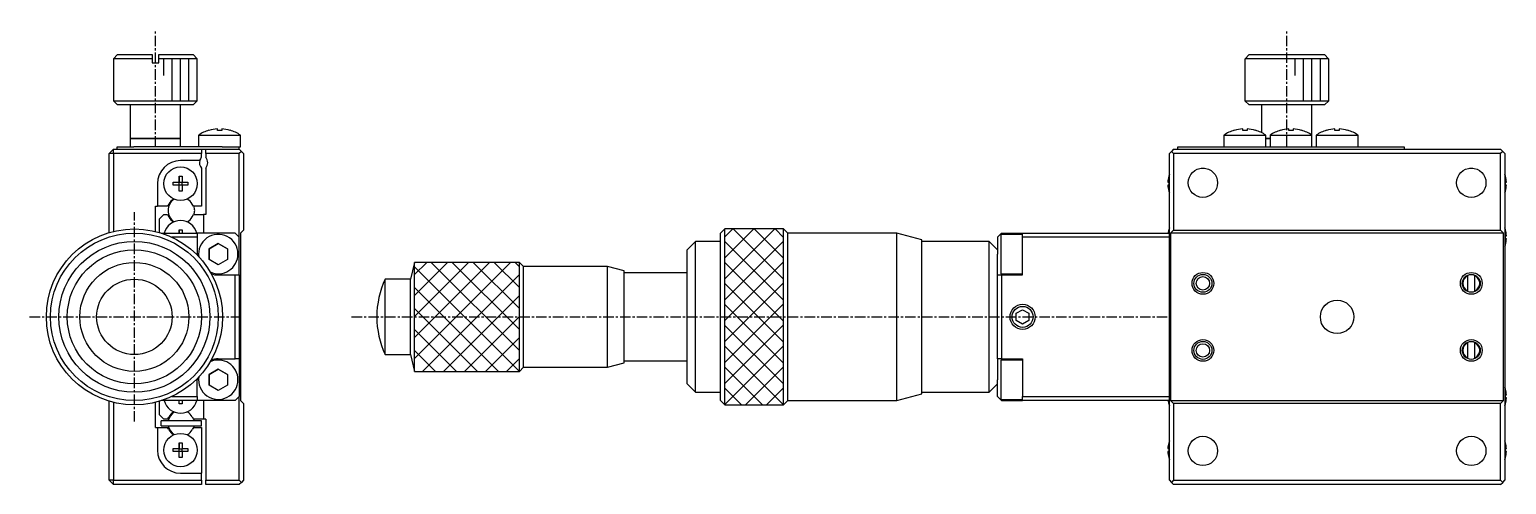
# Model space of a CAD drawing. Extents: x 431 to 795, y 271 to 454.
# Drawn here: x 619.3 to 795.4, y 351.8 to 406.1 of the extents above; entities that cross this region are included whole.
import ezdxf

# ---------------------------------------------------------------- set-up
doc = ezdxf.new("R2010")
doc.units = 0
doc.linetypes.add('CENTER', pattern=[2, 1.25, -0.25, 0.25, -0.25])
doc.layers.get('0').update_dxf_attribs({"linetype": 'CONTINUOUS'})
doc.layers.add('CENTER', color=1, linetype='CENTER')

msp = doc.modelspace()

# ---------------------------------------------------------------- linework, layer by layer
at = {"color": 7, "linetype": 'CONTINUOUS'}
for p, q in [((629.84, 403.11), (629.34, 402.61)), ((629.34, 402.61), (629.34, 397.61)), ((633.94, 402.61), (629.34, 402.61)), ((629.84, 403.11), (633.94, 403.11)), ((633.94, 403.11), (633.94, 402.61)), ((633.94, 402.61), (633.94, 402.11)), ((633.94, 402.11), (634.74, 402.11)), ((634.74, 402.61), (634.74, 403.11)), ((634.74, 403.11), (638.84, 403.11)), ((634.74, 402.11), (634.74, 402.61)), ((639.34, 402.61), (634.74, 402.61)), ((639.34, 402.61), (638.84, 403.11)), ((639.34, 397.61), (639.34, 402.61)), ((764.24, 402.11), (764.24, 397.61)), ((764.24, 402.11), (764.26, 402.11)), ((764.26, 402.61), (764.76, 403.11)), ((774.23, 402.61), (764.26, 402.61)), ((764.26, 402.11), (764.26, 402.61)), ((764.76, 403.11), (773.72, 403.11)), ((773.72, 403.11), (774.23, 402.61)), ((774.23, 402.61), (774.23, 402.11)), ((774.23, 402.11), (774.24, 402.11)), ((774.24, 397.61), (774.24, 402.11)), ((629.34, 397.61), (629.84, 397.11)), ((629.34, 397.61), (639.34, 397.61)), ((638.84, 397.11), (629.84, 397.11)), ((631.34, 397.11), (631.34, 393.11)), ((637.34, 393.11), (637.34, 397.11)), ((638.84, 397.11), (639.34, 397.61)), ((764.24, 397.61), (764.74, 397.11)), ((764.24, 397.61), (774.24, 397.61)), ((773.74, 397.11), (764.74, 397.11)), ((766.24, 397.11), (766.24, 393.79)), ((772.24, 393.5), (772.24, 397.11)), ((773.74, 397.11), (774.24, 397.61)), ((631.34, 393.11), (631.34, 392.11)), ((637.34, 393.11), (631.34, 393.11)), ((631.34, 393.11), (637.34, 393.11)), ((637.34, 392.11), (637.34, 393.11)), ((639.49, 393.5), (639.49, 392.11)), ((639.49, 393.5), (644.49, 393.5)), ((640.73, 394.07), (640.72, 394.08)), ((641.73, 394.07), (641.73, 394.24)), ((642.25, 394.07), (641.73, 394.07)), ((642.25, 394.24), (642.25, 394.07)), ((643.25, 394.08), (643.25, 394.07)), ((644.49, 392.11), (644.49, 393.5)), ((761.74, 393.5), (761.74, 392.11)), ((761.74, 393.5), (764.24, 393.5)), ((762.98, 394.07), (762.98, 394.08)), ((763.98, 394.07), (763.98, 394.24)), ((764.5, 394.07), (763.98, 394.07)), ((764.24, 393.5), (766.74, 393.5)), ((764.5, 394.24), (764.5, 394.07)), ((765.5, 394.08), (765.5, 394.07)), ((766.74, 392.11), (766.74, 393.5)), ((767.24, 393.11), (766.74, 393.11)), ((766.74, 393.11), (767.24, 393.11)), ((767.24, 393.5), (767.24, 392.11)), ((767.24, 393.5), (769.74, 393.5)), ((768.48, 394.07), (768.48, 394.08)), ((769.48, 394.07), (769.48, 394.24)), ((770, 394.07), (769.48, 394.07)), ((769.74, 393.5), (772.24, 393.5)), ((770, 394.24), (770, 394.07)), ((771, 394.08), (771, 394.07)), ((772.24, 392.11), (772.24, 393.5)), ((772.74, 393.5), (772.74, 392.11)), ((772.74, 393.5), (775.24, 393.5)), ((773.98, 394.07), (773.98, 394.08)), ((774.98, 394.07), (774.98, 394.24)), ((775.5, 394.07), (774.98, 394.07)), ((775.24, 393.5), (777.74, 393.5)), ((775.5, 394.24), (775.5, 394.07)), ((776.5, 394.08), (776.5, 394.07)), ((777.74, 392.11), (777.74, 393.5)), ((629.34, 391.81), (628.84, 391.31)), ((628.84, 381.87), (628.84, 391.31)), ((629.34, 391.31), (628.84, 391.31)), ((629.34, 391.81), (639.84, 391.81)), ((629.34, 391.31), (629.34, 391.81)), ((629.34, 391.31), (629.34, 382)), ((639.84, 391.31), (629.34, 391.31)), ((629.79, 392.11), (631.79, 392.11)), ((629.79, 391.81), (629.79, 392.11)), ((640.91, 392.11), (631.79, 392.11)), ((639.84, 391.81), (639.84, 391.31)), ((639.84, 391.81), (640.34, 391.81)), ((639.84, 390.87), (639.84, 391.31)), ((640.34, 391.31), (640.34, 391.81)), ((640.34, 391.81), (644.34, 391.81)), ((644.34, 391.31), (640.34, 391.31)), ((640.34, 391.31), (640.34, 390.87)), ((642.29, 392.11), (640.91, 392.11)), ((642.29, 392.11), (644.29, 392.11)), ((644.29, 392.11), (644.29, 391.81)), ((644.29, 392.11), (644.49, 392.11)), ((644.34, 391.81), (644.59, 391.56)), ((644.59, 391.56), (644.34, 391.31)), ((644.34, 381.31), (644.34, 391.31)), ((644.59, 391.56), (644.84, 391.31)), ((644.84, 391.31), (644.84, 382.16)), ((755.49, 391.56), (755.24, 391.31)), ((755.24, 381.31), (755.24, 391.31)), ((755.74, 391.81), (755.49, 391.56)), ((755.49, 391.56), (755.74, 391.31)), ((755.74, 391.81), (794.74, 391.81)), ((755.74, 391.31), (755.74, 382.16)), ((794.74, 391.31), (755.74, 391.31)), ((756.24, 392.11), (783.24, 392.11)), ((756.24, 391.81), (756.24, 392.11)), ((783.24, 392.11), (783.24, 391.81)), ((794.99, 391.56), (794.74, 391.81)), ((794.99, 391.56), (794.74, 391.31)), ((794.74, 382.16), (794.74, 391.31)), ((795.24, 391.31), (794.99, 391.56)), ((795.24, 391.31), (795.24, 352.31)), ((639.62, 390.46), (637.34, 390.46)), ((639.84, 389.54), (639.84, 385.01)), ((640.34, 389.54), (640.34, 384.01)), ((759.04, 389.54), (759.44, 389.54)), ((791.04, 389.54), (791.44, 389.54)), ((634.59, 387.71), (634.59, 385.01)), ((636.45, 387.89), (637.16, 387.89)), ((636.45, 387.53), (636.45, 387.89)), ((637.16, 387.53), (636.45, 387.53)), ((637.16, 388.59), (637.16, 387.89)), ((637.16, 387.89), (637.16, 388.59)), ((637.16, 388.59), (637.52, 388.59)), ((637.17, 387.88), (637.16, 387.89)), ((637.17, 387.54), (637.16, 387.53)), ((637.16, 386.82), (637.16, 387.53)), ((637.16, 386.82), (637.16, 387.53)), ((637.17, 387.54), (637.17, 387.88)), ((637.17, 387.88), (637.51, 387.88)), ((637.51, 387.54), (637.17, 387.54)), ((637.51, 387.88), (637.52, 387.89)), ((637.51, 387.88), (637.51, 387.54)), ((637.51, 387.54), (637.52, 387.53)), ((637.52, 388.59), (637.52, 387.89)), ((637.52, 387.89), (638.22, 387.89)), ((638.22, 387.53), (637.52, 387.53)), ((637.52, 387.53), (637.52, 386.82)), ((638.22, 387.89), (638.22, 387.53)), ((755.05, 387.89), (755.17, 387.89)), ((755.17, 387.53), (755.05, 387.53)), ((755.17, 388.59), (755.17, 388.59)), ((755.17, 387.89), (755.17, 387.53)), ((795.31, 388.59), (795.32, 388.59)), ((795.31, 387.53), (795.31, 387.89)), ((795.31, 387.89), (795.43, 387.89)), ((795.43, 387.53), (795.31, 387.53)), ((637.52, 386.82), (637.16, 386.82)), ((755.17, 386.82), (755.17, 386.82)), ((795.32, 386.82), (795.31, 386.82)), ((634.34, 382), (634.34, 385.01)), ((634.34, 385.01), (634.59, 385.01)), ((635.79, 385.01), (634.59, 385.01)), ((635.34, 384.01), (634.84, 383.51)), ((635.34, 384.01), (635.79, 384.01)), ((635.94, 385.27), (635.79, 385.01)), ((635.79, 384.01), (635.94, 383.75)), ((638.89, 385.01), (638.74, 385.27)), ((638.74, 383.75), (638.89, 384.01)), ((639.84, 385.01), (638.89, 385.01)), ((638.89, 384.01), (640.09, 384.01)), ((640.34, 384.01), (640.09, 384.01)), ((640.09, 384.01), (640.09, 381.81)), ((634.84, 381.87), (634.84, 383.51)), ((637.16, 382.19), (637.16, 381.81)), ((637.16, 381.81), (637.16, 382.19)), ((637.16, 382.19), (637.52, 382.19)), ((637.52, 382.19), (637.52, 381.77)), ((644.49, 381.81), (644.84, 382.16)), ((702.24, 382.31), (701.74, 381.81)), ((709.24, 382.31), (702.24, 382.31)), ((702.24, 371.81), (702.24, 382.31)), ((709.74, 381.81), (709.24, 382.31)), ((709.24, 371.81), (709.24, 382.31)), ((755.17, 382.19), (755.17, 382.19)), ((755.39, 381.81), (755.74, 382.16)), ((755.74, 382.16), (794.74, 382.16)), ((794.74, 382.16), (795.09, 381.81)), ((795.31, 382.19), (795.32, 382.19)), ((635.04, 381.81), (639.34, 381.81)), ((639.34, 381.31), (636.31, 381.31)), ((643.84, 381.81), (639.34, 381.81)), ((639.34, 381.81), (639.34, 381.31)), ((639.34, 381.31), (639.34, 379.31)), ((641.84, 380.58), (640.74, 379.94)), ((640.74, 379.94), (641.84, 380.58)), ((642.94, 379.94), (641.84, 380.58)), ((641.84, 380.58), (642.94, 379.94)), ((644.34, 381.31), (643.84, 381.81)), ((644.34, 376.81), (644.34, 381.31)), ((644.49, 381.81), (644.49, 361.81)), ((698.74, 380.81), (697.74, 379.81)), ((701.74, 380.81), (698.74, 380.81)), ((698.74, 371.81), (698.74, 380.81)), ((701.74, 371.81), (701.74, 381.81)), ((722.74, 381.81), (709.74, 381.81)), ((709.74, 371.81), (709.74, 381.81)), ((725.74, 381.01), (722.74, 381.81)), ((722.74, 371.81), (722.74, 381.81)), ((725.74, 371.81), (725.74, 381.01)), ((733.74, 380.81), (725.74, 380.81)), ((734.74, 379.81), (733.74, 380.81)), ((733.74, 371.81), (733.74, 380.81)), ((735.24, 381.81), (734.74, 381.31)), ((734.74, 381.31), (734.74, 379.31)), ((737.74, 381.66), (735.14, 381.66)), ((735.14, 381.66), (735.14, 379.31)), ((735.24, 381.81), (737.74, 381.81)), ((737.74, 381.81), (755.24, 381.81)), ((737.74, 381.31), (737.74, 381.81)), ((755.24, 381.31), (737.74, 381.31)), ((737.74, 376.81), (737.74, 381.31)), ((755.24, 362.31), (755.24, 381.31)), ((755.24, 362.31), (755.24, 381.31)), ((755.39, 381.81), (755.39, 361.81)), ((795.09, 381.81), (755.39, 381.81)), ((795.09, 361.81), (795.09, 381.81)), ((795.31, 381.13), (795.31, 381.49)), ((795.31, 381.49), (795.43, 381.49)), ((795.43, 381.13), (795.31, 381.13)), ((795.32, 380.42), (795.31, 380.42)), ((640.74, 379.94), (640.74, 378.67)), ((640.74, 378.67), (640.74, 379.94)), ((641.84, 378.04), (640.74, 378.67)), ((642.94, 378.67), (641.84, 378.04)), ((642.94, 379.94), (642.94, 378.67)), ((697.74, 371.81), (697.74, 379.81)), ((734.74, 376.81), (734.74, 379.31)), ((735.14, 379.31), (735.14, 376.96)), ((665.24, 378.31), (664.74, 376.31)), ((677.74, 378.31), (665.24, 378.31)), ((665.24, 371.81), (665.24, 378.31)), ((678.24, 377.81), (677.74, 378.31)), ((677.74, 371.81), (677.74, 378.31)), ((688.24, 377.81), (678.24, 377.81)), ((678.24, 371.81), (678.24, 377.81)), ((690.24, 377.31), (688.24, 377.81)), ((688.24, 371.81), (688.24, 377.81)), ((690.24, 371.81), (690.24, 377.31)), ((697.74, 377.06), (690.24, 377.06)), ((735.14, 376.96), (737.74, 376.96)), ((641.84, 376.81), (643.84, 376.81)), ((643.84, 376.81), (644.34, 376.81)), ((643.84, 366.81), (643.84, 376.81)), ((644.34, 376.81), (644.34, 366.81)), ((664.74, 376.31), (661.75, 376.31)), ((661.75, 371.81), (661.75, 376.31)), ((664.74, 371.81), (664.74, 376.31)), ((734.74, 376.81), (735.24, 376.81)), ((734.74, 366.81), (734.74, 376.81)), ((735.24, 376.81), (737.74, 376.81)), ((735.24, 376.81), (735.24, 366.81)), ((790.84, 376.8), (790.84, 376.72)), ((790.84, 374.89), (790.84, 376.72)), ((791.64, 376.72), (791.64, 376.8)), ((791.64, 376.72), (791.64, 374.89)), ((790.84, 374.89), (790.84, 374.81)), ((791.64, 374.81), (791.64, 374.89)), ((661.75, 367.31), (661.75, 371.81)), ((664.74, 367.31), (664.74, 371.81)), ((665.24, 365.31), (665.24, 371.81)), ((677.74, 365.31), (677.74, 371.81)), ((678.24, 365.81), (678.24, 371.81)), ((688.24, 365.81), (688.24, 371.81)), ((690.24, 366.31), (690.24, 371.81)), ((697.74, 363.81), (697.74, 371.81)), ((698.74, 362.81), (698.74, 371.81)), ((701.74, 361.81), (701.74, 371.81)), ((702.24, 361.31), (702.24, 371.81)), ((709.24, 361.31), (709.24, 371.81)), ((709.74, 361.81), (709.74, 371.81)), ((722.74, 361.81), (722.74, 371.81)), ((725.74, 362.61), (725.74, 371.81)), ((733.74, 362.81), (733.74, 371.81)), ((736.99, 372.24), (737.74, 372.67)), ((736.99, 371.37), (736.99, 372.24)), ((737.74, 372.67), (738.49, 372.24)), ((738.49, 372.24), (738.49, 371.37)), ((737.74, 370.94), (736.99, 371.37)), ((738.49, 371.37), (737.74, 370.94)), ((790.84, 368.8), (790.84, 368.72)), ((790.84, 366.89), (790.84, 368.72)), ((791.64, 368.72), (791.64, 368.8)), ((791.64, 368.72), (791.64, 366.89)), ((641.84, 366.81), (643.84, 366.81)), ((644.34, 366.81), (643.84, 366.81)), ((644.34, 366.81), (644.34, 362.31)), ((661.75, 367.31), (664.74, 367.31)), ((664.74, 367.31), (665.24, 365.31)), ((688.24, 365.81), (690.24, 366.31)), ((690.24, 366.56), (697.74, 366.56)), ((734.74, 366.81), (734.74, 364.31)), ((735.24, 366.81), (734.74, 366.81)), ((737.74, 366.66), (735.14, 366.66)), ((735.14, 366.66), (735.14, 364.31)), ((735.24, 366.81), (737.74, 366.81)), ((737.74, 366.81), (737.74, 362.31)), ((790.84, 366.89), (790.84, 366.81)), ((791.64, 366.81), (791.64, 366.89)), ((641.84, 365.58), (640.74, 364.94)), ((640.74, 364.94), (641.84, 365.58)), ((640.74, 364.94), (640.74, 363.67)), ((640.74, 363.67), (640.74, 364.94)), ((642.94, 364.94), (641.84, 365.58)), ((641.84, 365.58), (642.94, 364.94)), ((642.94, 364.94), (642.94, 363.67)), ((665.24, 365.31), (677.74, 365.31)), ((677.74, 365.31), (678.24, 365.81)), ((678.24, 365.81), (688.24, 365.81)), ((639.34, 362.31), (639.34, 364.31)), ((641.84, 363.04), (640.74, 363.67)), ((642.94, 363.67), (641.84, 363.04)), ((697.74, 363.81), (698.74, 362.81)), ((698.74, 362.81), (701.74, 362.81)), ((725.74, 362.81), (733.74, 362.81)), ((733.74, 362.81), (734.74, 363.81)), ((734.74, 362.31), (734.74, 364.31)), ((735.14, 364.31), (735.14, 361.96)), ((795.31, 363.19), (795.32, 363.19)), ((628.84, 352.31), (628.84, 361.74)), ((629.34, 361.61), (629.34, 352.31)), ((634.34, 358.61), (634.34, 361.61)), ((634.84, 360.11), (634.84, 361.74)), ((639.34, 361.81), (635.04, 361.81)), ((636.31, 362.31), (639.34, 362.31)), ((637.16, 361.42), (637.16, 361.81)), ((637.16, 361.42), (637.16, 361.81)), ((637.52, 361.42), (637.16, 361.42)), ((637.52, 361.84), (637.52, 361.42)), ((639.34, 362.31), (639.34, 361.81)), ((643.84, 361.81), (639.34, 361.81)), ((640.09, 361.81), (640.09, 359.61)), ((643.84, 361.81), (644.34, 362.31)), ((644.34, 352.31), (644.34, 362.31)), ((644.84, 361.46), (644.49, 361.81)), ((644.84, 361.46), (644.84, 352.31)), ((701.74, 361.81), (702.24, 361.31)), ((702.24, 361.31), (709.24, 361.31)), ((709.24, 361.31), (709.74, 361.81)), ((709.74, 361.81), (722.74, 361.81)), ((722.74, 361.81), (725.74, 362.61)), ((734.74, 362.31), (735.24, 361.81)), ((735.14, 361.96), (737.74, 361.96)), ((735.24, 361.81), (737.74, 361.81)), ((737.74, 361.81), (737.74, 362.31)), ((737.74, 362.31), (755.24, 362.31)), ((755.24, 361.81), (737.74, 361.81)), ((755.17, 361.42), (755.17, 361.42)), ((755.24, 352.31), (755.24, 362.31)), ((755.39, 361.81), (795.09, 361.81)), ((755.74, 361.46), (755.39, 361.81)), ((794.74, 361.46), (755.74, 361.46)), ((755.74, 361.46), (755.74, 352.31)), ((795.09, 361.81), (794.74, 361.46)), ((794.74, 352.31), (794.74, 361.46)), ((795.31, 362.13), (795.31, 362.49)), ((795.31, 362.49), (795.43, 362.49)), ((795.43, 362.13), (795.31, 362.13)), ((795.32, 361.42), (795.31, 361.42)), ((634.84, 360.11), (635.34, 359.61)), ((639.84, 359.41), (635.04, 359.41)), ((635.04, 358.81), (635.04, 359.41)), ((635.79, 359.61), (635.34, 359.61)), ((635.79, 359.61), (635.94, 359.87)), ((638.74, 359.87), (638.89, 359.61)), ((640.09, 359.61), (638.89, 359.61)), ((639.84, 358.81), (639.84, 359.41)), ((640.34, 359.61), (640.09, 359.61)), ((640.34, 359.61), (640.34, 352.31)), ((634.34, 358.61), (634.59, 358.61)), ((634.59, 358.61), (635.79, 358.61)), ((634.59, 358.61), (634.59, 355.91)), ((635.04, 358.81), (639.84, 358.81)), ((635.94, 358.35), (635.79, 358.61)), ((638.89, 358.61), (638.74, 358.35)), ((638.89, 358.61), (639.84, 358.61)), ((639.84, 358.61), (639.84, 353.16)), ((636.45, 356.09), (637.16, 356.09)), ((636.45, 355.73), (636.45, 356.09)), ((637.16, 355.73), (636.45, 355.73)), ((637.16, 356.79), (637.16, 356.09)), ((637.16, 356.09), (637.16, 356.79)), ((637.16, 356.79), (637.52, 356.79)), ((637.17, 356.08), (637.16, 356.09)), ((637.17, 355.74), (637.16, 355.73)), ((637.16, 355.02), (637.16, 355.73)), ((637.16, 355.02), (637.16, 355.73)), ((637.17, 355.74), (637.17, 356.08)), ((637.17, 356.08), (637.51, 356.08)), ((637.51, 355.74), (637.17, 355.74)), ((637.51, 356.08), (637.52, 356.09)), ((637.51, 356.08), (637.51, 355.74)), ((637.51, 355.74), (637.52, 355.73)), ((637.52, 356.79), (637.52, 356.09)), ((637.52, 356.09), (638.22, 356.09)), ((638.22, 355.73), (637.52, 355.73)), ((637.52, 355.73), (637.52, 355.02)), ((638.22, 356.09), (638.22, 355.73)), ((755.05, 356.09), (755.17, 356.09)), ((755.17, 355.73), (755.05, 355.73)), ((755.17, 356.79), (755.17, 356.79)), ((755.17, 356.09), (755.17, 355.73)), ((795.31, 356.79), (795.32, 356.79)), ((795.31, 355.73), (795.31, 356.09)), ((795.31, 356.09), (795.43, 356.09)), ((795.43, 355.73), (795.31, 355.73)), ((637.52, 355.02), (637.16, 355.02)), ((755.17, 355.02), (755.17, 355.02)), ((795.32, 355.02), (795.31, 355.02)), ((629.34, 351.81), (628.84, 352.31)), ((629.34, 352.31), (628.84, 352.31)), ((629.34, 351.81), (629.34, 352.31)), ((629.34, 352.31), (639.84, 352.31)), ((637.34, 353.16), (639.84, 353.16)), ((639.84, 352.31), (639.84, 353.16)), ((639.84, 352.31), (639.84, 351.81)), ((640.34, 351.81), (640.34, 352.31)), ((640.34, 352.31), (644.34, 352.31)), ((644.34, 352.31), (644.59, 352.06)), ((644.84, 352.31), (644.59, 352.06)), ((755.24, 352.31), (755.49, 352.06)), ((755.74, 352.31), (755.49, 352.06)), ((755.74, 352.31), (794.74, 352.31)), ((794.74, 352.31), (794.99, 352.06)), ((794.99, 352.06), (795.24, 352.31)), ((639.84, 351.81), (629.34, 351.81)), ((644.34, 351.81), (640.34, 351.81)), ((644.59, 352.06), (644.34, 351.81)), ((755.49, 352.06), (755.74, 351.81)), ((794.74, 351.81), (755.74, 351.81)), ((794.74, 351.81), (794.99, 352.06))]:
    msp.add_line(p, q, dxfattribs=at)
at = {"color": 3, "linetype": 'CONTINUOUS'}
for p, q in [((635.34, 400.61), (635.34, 402.61)), ((636.34, 397.61), (636.34, 402.61)), ((637.34, 397.61), (637.34, 402.61)), ((638.34, 397.61), (638.34, 402.61)), ((770.24, 400.61), (770.24, 402.61)), ((771.24, 397.61), (771.24, 402.61)), ((772.24, 397.61), (772.24, 402.61)), ((773.24, 397.61), (773.24, 402.61)), ((703.19, 382.31), (702.24, 381.36)), ((705.69, 382.31), (702.24, 378.86)), ((708.19, 382.31), (702.24, 376.36)), ((709.24, 376.3), (703.24, 382.31)), ((709.24, 378.8), (705.74, 382.31)), ((709.24, 381.3), (708.24, 382.31)), ((709.24, 380.86), (702.24, 373.86)), ((709.24, 373.8), (702.24, 380.8)), ((666.69, 378.31), (665.24, 376.86)), ((669.19, 378.31), (665.24, 374.36)), ((671.69, 378.31), (665.24, 371.86)), ((674.19, 378.31), (665.24, 369.36)), ((676.69, 378.31), (665.24, 366.86)), ((677.74, 365.31), (665.24, 377.8)), ((677.74, 376.86), (666.19, 365.31)), ((677.74, 367.8), (667.24, 378.31)), ((677.74, 370.3), (669.74, 378.31)), ((677.74, 372.8), (672.24, 378.31)), ((677.74, 375.3), (674.74, 378.31)), ((677.74, 377.8), (677.24, 378.31)), ((709.24, 378.36), (702.24, 371.36)), ((709.24, 371.3), (702.24, 378.3)), ((675.24, 365.31), (665.24, 375.3)), ((709.24, 375.86), (702.24, 368.86)), ((709.24, 368.8), (702.24, 375.8)), ((677.74, 374.36), (668.69, 365.31)), ((709.24, 373.36), (702.24, 366.36)), ((672.74, 365.31), (665.24, 372.8)), ((677.74, 371.86), (671.19, 365.31)), ((709.24, 366.3), (702.24, 373.3)), ((670.24, 365.31), (665.24, 370.3)), ((709.24, 370.86), (702.24, 363.86)), ((709.24, 363.8), (702.24, 370.8)), ((677.74, 369.36), (673.69, 365.31)), ((709.24, 368.36), (702.24, 361.36)), ((709.24, 361.31), (702.24, 368.3)), ((667.74, 365.31), (665.24, 367.8)), ((677.74, 366.86), (676.19, 365.31)), ((706.74, 361.31), (702.24, 365.8)), ((709.24, 365.86), (704.69, 361.31)), ((704.24, 361.31), (702.24, 363.3)), ((709.24, 363.36), (707.19, 361.31))]:
    msp.add_line(p, q, dxfattribs=at)
at = {"color": 7, "linetype": 'CONTINUOUS'}
for centre, radius in [((637.34, 387.71), 2), ((759.24, 387.81), 1.75), ((791.24, 387.81), 1.75), ((631.84, 371.81), 10.5), ((631.84, 371.81), 10), ((631.84, 371.81), 9), ((631.84, 371.81), 8), ((631.84, 371.81), 6.5), ((759.24, 375.81), 1.07), ((791.24, 375.81), 1.07), ((631.84, 371.81), 4.5), ((759.24, 375.81), 0.8), ((775.24, 371.81), 2), ((737.74, 371.81), 1.25), ((759.24, 367.81), 1.07), ((759.24, 367.81), 0.8), ((791.24, 367.81), 1.07), ((637.34, 355.91), 2), ((759.24, 355.81), 1.75), ((791.24, 355.81), 1.75)]:
    msp.add_circle(centre, radius, dxfattribs=at)
at = {"color": 3, "linetype": 'CONTINUOUS'}
for centre, radius in [((759.24, 375.81), 1.3), ((791.24, 375.81), 1.3), ((737.74, 371.81), 1.5), ((759.24, 367.81), 1.3), ((791.24, 367.81), 1.3)]:
    msp.add_circle(centre, radius, dxfattribs=at)
at = {"color": 7, "linetype": 'CONTINUOUS'}
for centre, radius, start, end in [((641.99, 389.76), 4.5, 106.2858, 123.749), ((641.99, 389.76), 4.49, 93.3178, 106.2694), ((641.99, 389.76), 4.49, 73.7306, 86.6822), ((641.99, 389.76), 4.5, 56.251, 73.7142), ((764.24, 389.76), 4.5, 106.2858, 123.749), ((764.24, 389.76), 4.49, 93.3178, 106.2694), ((764.24, 389.76), 4.49, 73.7306, 86.6822), ((764.24, 389.76), 4.5, 56.251, 73.7142), ((769.74, 389.76), 4.5, 106.2858, 123.749), ((769.74, 389.76), 4.49, 93.3178, 106.2694), ((769.74, 389.76), 4.49, 73.7306, 86.6822), ((769.74, 389.76), 4.5, 56.251, 73.7142), ((775.24, 389.76), 4.5, 106.2858, 123.749), ((775.24, 389.76), 4.49, 93.3178, 106.2694), ((775.24, 389.76), 4.49, 73.7306, 86.6822), ((775.24, 389.76), 4.5, 56.251, 73.7142), ((637.34, 387.71), 2.75, 90, 180), ((640.59, 390.21), 1, 165.5225, 221.4096), ((640.59, 390.21), 1, 138.5904, 165.5225), ((639.59, 390.21), 1, 318.5904, 41.4096), ((758.24, 387.71), 3.19, 163.8933, 176.7703), ((758.24, 387.71), 3.19, 183.2297, 196.1067), ((758.24, 387.71), 3.2, 159.6359, 163.8775), ((792.24, 387.71), 3.2, 16.1225, 20.3641), ((792.24, 387.71), 3.19, 3.2297, 16.1067), ((792.24, 387.71), 3.19, 343.8933, 356.7703), ((637.44, 384.51), 1.59, 122.1593, 237.8406), ((637.45, 384.39), 1.75, 121.8815, 150), ((637.22, 384.39), 1.75, 30, 58.1185), ((758.24, 387.71), 3.2, 196.1225, 200.3641), ((792.24, 387.71), 3.2, 339.6359, 343.8775), ((637.44, 384.51), 1.59, 0, 18.3585), ((637.44, 384.51), 1.59, 341.6416, 0), ((637.34, 381.31), 2, 90, 165.5225), ((637.45, 384.62), 1.75, 210, 238.1185), ((637.34, 381.31), 2, 14.4775, 90), ((637.22, 384.62), 1.75, 301.8815, 330), ((758.24, 381.31), 3.19, 163.8933, 170.9963), ((758.24, 381.31), 3.2, 159.6359, 163.8775), ((792.24, 381.31), 3.2, 16.1225, 20.3641), ((792.24, 381.31), 3.19, 3.2297, 16.1067), ((641.84, 379.31), 2.35, 0, 188.1499), ((792.24, 381.31), 3.2, 339.6359, 343.8775), ((792.24, 381.31), 3.19, 343.8933, 356.7703), ((641.84, 379.31), 2.5, 180, 183.59), ((641.84, 379.31), 2.35, 245.5899, 0), ((641.84, 379.31), 2.5, 250.1498, 270), ((671.24, 371.81), 10.5, 154.6231, 180), ((791.24, 375.81), 1, 113.5782, 246.4218), ((791.24, 375.81), 1, 293.5782, 66.4218), ((671.24, 371.81), 10.5, 180, 205.3769), ((791.24, 367.81), 1, 113.5782, 246.4218), ((791.24, 367.81), 1, 293.5782, 66.4218), ((641.84, 364.31), 2.35, 0, 114.4101), ((641.84, 364.31), 2.5, 90, 109.8502), ((641.84, 364.31), 2.35, 171.8501, 0), ((641.84, 364.31), 2.5, 176.41, 180), ((792.24, 362.31), 3.2, 16.1225, 20.3641), ((792.24, 362.31), 3.19, 3.2297, 16.1067), ((637.34, 362.31), 2, 194.4775, 345.5225), ((758.24, 362.31), 3.19, 189.0037, 196.1067), ((758.24, 362.31), 3.2, 196.1225, 200.3641), ((792.24, 362.31), 3.2, 339.6359, 343.8775), ((792.24, 362.31), 3.19, 343.8933, 356.7703), ((637.44, 359.11), 1.59, 122.1594, 169.107), ((637.45, 358.99), 1.75, 121.8815, 150), ((637.22, 358.99), 1.75, 30, 58.1185), ((637.44, 359.11), 1.59, 10.893, 18.3584), ((637.44, 359.11), 1.59, 190.8931, 237.8407), ((637.45, 359.22), 1.75, 210, 238.1185), ((637.22, 359.22), 1.75, 301.8815, 330), ((637.44, 359.11), 1.59, 341.6415, 349.1069), ((637.34, 355.91), 2.75, 180, 270), ((758.24, 355.91), 3.19, 163.8933, 176.7703), ((758.24, 355.91), 3.19, 183.2297, 196.1067), ((758.24, 355.91), 3.2, 159.6359, 163.8775), ((792.24, 355.91), 3.2, 16.1225, 20.3641), ((792.24, 355.91), 3.19, 3.2297, 16.1067), ((792.24, 355.91), 3.19, 343.8933, 356.7703), ((758.24, 355.91), 3.2, 196.1225, 200.3641), ((792.24, 355.91), 3.2, 339.6359, 343.8775)]:
    msp.add_arc(centre, radius, start, end, dxfattribs=at)
at = {"layer": 'CENTER', "color": 1, "linetype": 'CENTER'}
for p, q in [((634.34, 392.11), (634.34, 406.11)), ((769.24, 392.11), (769.24, 406.11)), ((631.84, 359.31), (631.84, 384.31)), ((619.34, 371.81), (644.34, 371.81)), ((657.74, 371.81), (755.24, 371.81))]:
    msp.add_line(p, q, dxfattribs=at)

doc.saveas('drawing.dxf')
